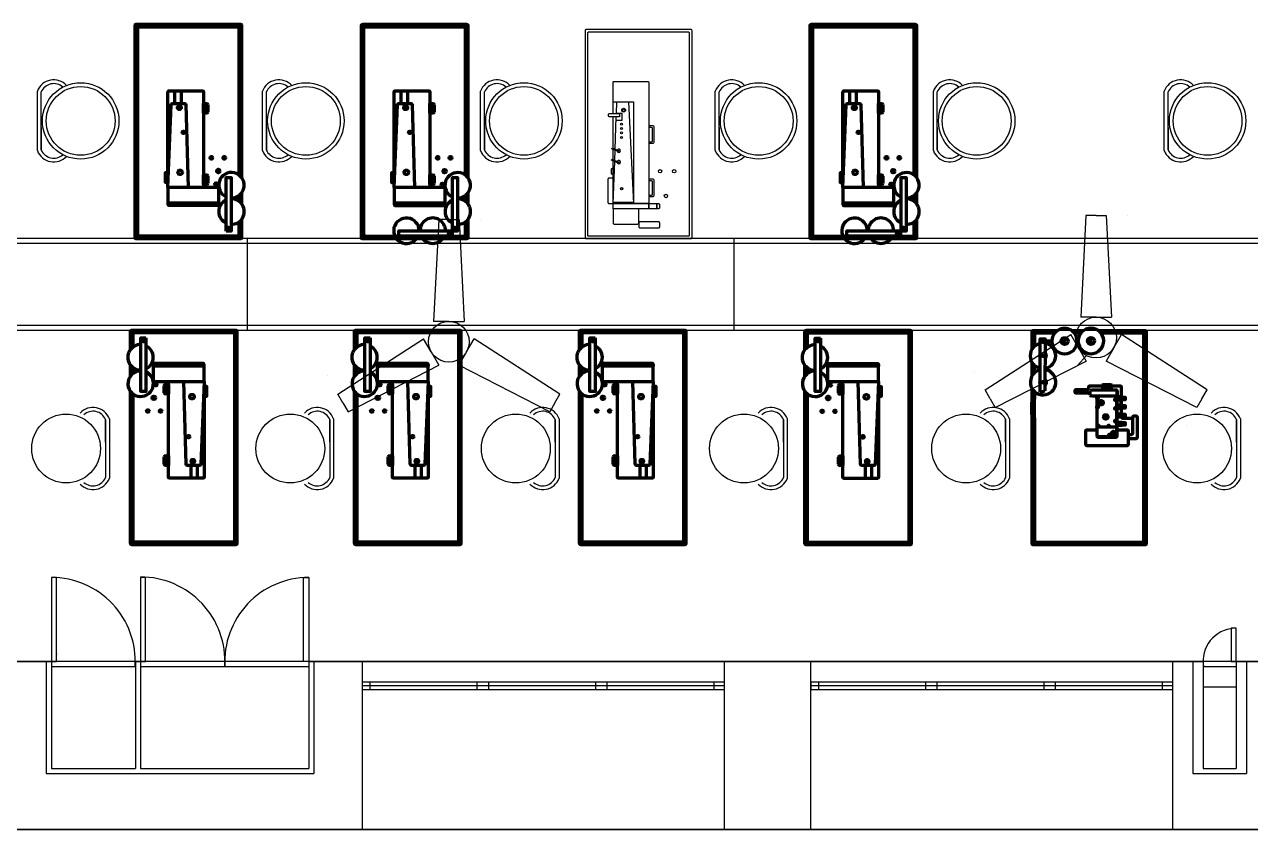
# Model space of a CAD drawing. Header units: inches. Extents: x 9 to 1504, y -309 to 662.
# Drawn here: x 378.9 to 619.5, y -309.1 to -151 of the extents above; entities that cross this region are included whole.
import ezdxf

# ---------------------------------------------------------------- set-up
doc = ezdxf.new("R2010")
doc.units = ezdxf.units.IN
doc.header["$MEASUREMENT"] = 0
for name, color, linetype in [('center table', 30, 'Continuous'), ('chairs', 100, 'Continuous'), ('fans', 210, 'Continuous'), ('machines', 21, 'Continuous'), ('outer wall', 10, 'Continuous')]:
    doc.layers.add(name, color=color, linetype=linetype)

# ---------------------------------------------------------------- blocks, each defined once
blk = doc.blocks.new('*U34')
at = {"layer": 'fans'}
for p, q in [((-3.57, 10), (-4.57, -10)), ((-1.57, 10), (-3.57, 10)), ((-1.57, 10), (-1.57, 10)), ((-1.57, 10), (-1.57, 10)), ((-1.57, 10), (-1.57, 10)), ((-1.57, 10), (-1.57, 10)), ((-1.57, 10), (0.43, 10)), ((0.43, 10), (1.43, -10)), ((4.57, 10), (4.57, 10)), ((-1.57, -10), (-4.57, -10)), ((-1.57, -10), (1.43, -10))]:
    blk.add_line(p, q, dxfattribs=at)
blk = doc.blocks.new('*U35')
at = {"layer": 'fans', "color": 0, "linetype": 'ByBlock', "lineweight": -2, "transparency": 16777216}
blk.add_blockref('*U34', (1152.58, 51.52), dxfattribs=at)
for p, rotation in [((1138.1, 31.88), 120), ((1162.34, 29.16), 239.9999999999999)]:
    blk.add_blockref('*U34', p, dxfattribs=dict(at, rotation=rotation))
blk = doc.blocks.new('*U36')
at = {"layer": 'fans'}
for p, q in [((-3.57, 10), (-4.57, -10)), ((-1.57, 10), (-3.57, 10)), ((-1.57, 10), (-1.57, 10)), ((-1.57, 10), (-1.57, 10)), ((-1.57, 10), (-1.57, 10)), ((-1.57, 10), (-1.57, 10)), ((-1.57, 10), (0.43, 10)), ((0.43, 10), (1.43, -10)), ((4.57, 10), (4.57, 10)), ((-1.57, -10), (-4.57, -10)), ((-1.57, -10), (1.43, -10))]:
    blk.add_line(p, q, dxfattribs=at)
blk = doc.blocks.new('*U37')
at = {"layer": 'fans', "color": 0, "linetype": 'ByBlock', "lineweight": -2, "transparency": 16777216}
blk.add_blockref('*U36', (1152.58, 51.52), dxfattribs=at)
for p, rotation in [((1138.1, 31.88), 120), ((1162.34, 29.16), 239.9999999999999)]:
    blk.add_blockref('*U36', p, dxfattribs=dict(at, rotation=rotation))

msp = doc.modelspace()

# ---------------------------------------------------------------- linework, layer by layer
at = {"layer": 'center table'}
for p, q in [((709.19, -193.06), (136.19, -193.06)), ((709.19, -194.06), (136.19, -194.06)), ((422.69, -211.06), (422.69, -193.06)), ((518.19, -211.06), (518.19, -193.06)), ((136.19, -210.06), (709.19, -210.06)), ((136.19, -211.06), (709.19, -211.06))]:
    msp.add_line(p, q, dxfattribs=at)
at = {"layer": 'chairs', "linetype": 'ByBlock'}
for p, q in [((381.44, -175.8), (381.44, -164.12)), ((382.19, -175.65), (382.19, -164.27)), ((425.63, -175.8), (425.63, -164.12)), ((426.38, -175.65), (426.38, -164.27)), ((468.42, -175.8), (468.42, -164.12)), ((469.17, -175.65), (469.17, -164.27)), ((514.48, -175.8), (514.48, -164.12)), ((515.23, -175.65), (515.23, -164.27)), ((557.27, -175.8), (557.27, -164.12)), ((558.02, -175.65), (558.02, -164.27)), ((602.58, -175.8), (602.58, -164.12)), ((603.33, -175.65), (603.33, -164.27)), ((382.19, -171.24), (382.19, -175.65)), ((426.38, -171.24), (426.38, -175.65)), ((469.17, -171.24), (469.17, -175.65)), ((515.23, -171.24), (515.23, -175.65)), ((558.02, -171.24), (558.02, -175.65)), ((603.33, -171.24), (603.33, -175.65)), ((395.57, -228.43), (395.57, -240.11)), ((439.57, -228.43), (439.57, -240.11)), ((483.83, -228.43), (483.83, -240.11)), ((528.61, -228.43), (528.61, -240.11)), ((572.2, -228.43), (572.2, -240.11)), ((617.51, -228.43), (617.51, -240.11)), ((394.82, -233), (394.82, -228.58)), ((394.82, -228.58), (394.82, -239.97)), ((438.82, -233), (438.82, -228.58)), ((438.82, -228.58), (438.82, -239.97)), ((483.08, -233), (483.08, -228.58)), ((483.08, -228.58), (483.08, -239.97)), ((527.86, -233), (527.86, -228.58)), ((527.86, -228.58), (527.86, -239.97)), ((571.45, -233), (571.45, -228.58)), ((571.45, -228.58), (571.45, -239.97)), ((616.76, -233), (616.76, -228.58)), ((616.76, -228.58), (616.76, -239.97))]:
    msp.add_line(p, q, dxfattribs=at)
for centre, radius in [((389.94, -169.96), 7.5), ((389.94, -169.96), 6.75), ((434.13, -169.96), 7.5), ((434.13, -169.96), 6.75), ((476.92, -169.96), 7.5), ((476.92, -169.96), 6.75), ((522.98, -169.96), 7.5), ((522.98, -169.96), 6.75), ((565.77, -169.96), 7.5), ((565.77, -169.96), 6.75), ((611.08, -169.96), 7.5), ((611.08, -169.96), 6.75), ((387.08, -234.27), 6.75), ((431.07, -234.27), 6.75), ((475.33, -234.27), 6.75), ((520.11, -234.27), 6.75), ((563.7, -234.27), 6.75), ((609.02, -234.27), 6.75)]:
    msp.add_circle(centre, radius, dxfattribs=at)
for centre, radius, start, end in [((384.66, -165.34), 3.44, 43.0339, 159.2895), ((384.66, -165.34), 2.69, 48.4095, 156.5401), ((428.84, -165.34), 3.44, 43.0339, 159.2895), ((428.84, -165.34), 2.69, 48.4095, 156.5401), ((471.63, -165.34), 3.44, 43.0339, 159.2895), ((471.63, -165.34), 2.69, 48.4095, 156.5401), ((517.7, -165.34), 3.44, 43.0339, 159.2895), ((517.7, -165.34), 2.69, 48.4095, 156.5401), ((560.49, -165.34), 3.44, 43.0339, 159.2895), ((560.49, -165.34), 2.69, 48.4095, 156.5401), ((605.79, -165.34), 3.44, 43.0339, 159.2895), ((605.79, -165.34), 2.69, 48.4095, 156.5401), ((384.66, -174.58), 3.44, 200.7105, 316.9661), ((384.66, -174.58), 2.69, 203.4599, 311.5905), ((428.84, -174.58), 3.44, 200.7105, 316.9661), ((428.84, -174.58), 2.69, 203.4599, 311.5905), ((471.63, -174.58), 3.44, 200.7105, 316.9661), ((471.63, -174.58), 2.69, 203.4599, 311.5905), ((517.7, -174.58), 3.44, 200.7105, 316.9661), ((517.7, -174.58), 2.69, 203.4599, 311.5905), ((560.49, -174.58), 3.44, 200.7105, 316.9661), ((560.49, -174.58), 2.69, 203.4599, 311.5905), ((605.79, -174.58), 3.44, 200.7105, 316.9661), ((605.79, -174.58), 2.69, 203.4599, 311.5905), ((392.36, -229.65), 3.44, 20.7105, 136.9661), ((392.36, -229.65), 2.69, 23.4599, 131.5905), ((436.35, -229.65), 3.44, 20.7105, 136.9661), ((436.35, -229.65), 2.69, 23.4599, 131.5905), ((480.61, -229.65), 3.44, 20.7105, 136.9661), ((480.61, -229.65), 2.69, 23.4599, 131.5905), ((525.4, -229.65), 3.44, 20.7105, 136.9661), ((525.4, -229.65), 2.69, 23.4599, 131.5905), ((568.99, -229.65), 3.44, 20.7105, 136.9661), ((568.99, -229.65), 2.69, 23.4599, 131.5905), ((614.3, -229.65), 3.44, 20.7105, 136.9661), ((614.3, -229.65), 2.69, 23.4599, 131.5905), ((392.36, -238.9), 3.44, 223.0339, 339.2895), ((392.36, -238.9), 2.69, 228.4095, 336.5401), ((436.35, -238.9), 3.44, 223.0339, 339.2895), ((436.35, -238.9), 2.69, 228.4095, 336.5401), ((480.61, -238.9), 3.44, 223.0339, 339.2895), ((480.61, -238.9), 2.69, 228.4095, 336.5401), ((525.4, -238.9), 3.44, 223.0339, 339.2895), ((525.4, -238.9), 2.69, 228.4095, 336.5401), ((568.99, -238.9), 3.44, 223.0339, 339.2895), ((568.99, -238.9), 2.69, 228.4095, 336.5401), ((614.3, -238.9), 3.44, 223.0339, 339.2895), ((614.3, -238.9), 2.69, 228.4095, 336.5401)]:
    msp.add_arc(centre, radius, start, end, dxfattribs=at)
at = {"layer": 'fans'}
for p, q in [((587.3, -216.02), (585.56, -217.95)), ((591.91, -215.44), (592.03, -215.58))]:
    msp.add_line(p, q, dxfattribs=at)
for centre in [(589.19, -212.5), (462.19, -213.31)]:
    msp.add_circle(centre, 4, dxfattribs=at)
at = {"layer": 'machines', "linetype": 'ByBlock', "lineweight": 100}
for p, q in [((408.36, -164.04), (408.36, -166.54)), ((409.64, -164.03), (409.64, -166.54)), ((452.77, -164.06), (452.77, -166.56)), ((454.05, -164.05), (454.05, -166.56)), ((540.82, -164.06), (540.82, -166.56)), ((542.1, -164.05), (542.1, -166.56)), ((407.68, -167.43), (407.46, -167.46)), ((407.46, -167.69), (407.46, -167.46)), ((407.46, -167.69), (407.68, -167.69)), ((414.05, -166.54), (414.67, -166.54)), ((414.05, -168.43), (414.05, -166.54)), ((414.05, -166.74), (414.47, -166.74)), ((414.47, -168.23), (414.05, -168.23)), ((414.72, -166.99), (414.72, -167.98)), ((414.92, -166.79), (414.92, -168.18)), ((452.09, -167.45), (451.87, -167.48)), ((451.87, -167.7), (451.87, -167.48)), ((451.87, -167.7), (452.09, -167.7)), ((458.46, -166.56), (459.08, -166.56)), ((458.46, -168.44), (458.46, -166.56)), ((458.46, -166.76), (458.88, -166.76)), ((458.88, -168.24), (458.46, -168.24)), ((459.13, -167.01), (459.13, -167.99)), ((459.33, -166.81), (459.33, -168.19)), ((540.14, -167.45), (539.92, -167.48)), ((539.92, -167.7), (539.92, -167.48)), ((539.92, -167.7), (540.14, -167.7)), ((546.51, -166.56), (547.13, -166.56)), ((546.51, -168.44), (546.51, -166.56)), ((546.51, -166.76), (546.93, -166.76)), ((546.93, -168.24), (546.51, -168.24)), ((547.18, -167.01), (547.18, -167.99)), ((547.38, -166.81), (547.38, -168.19)), ((414.67, -168.43), (414.05, -168.43)), ((459.08, -168.44), (458.46, -168.44)), ((547.13, -168.44), (546.51, -168.44)), ((414.05, -180.56), (414.67, -180.56)), ((414.05, -182.44), (414.05, -180.56)), ((414.05, -180.76), (414.47, -180.76)), ((414.47, -182.24), (414.05, -182.24)), ((414.67, -182.44), (414.05, -182.44)), ((414.72, -181.01), (414.72, -181.99)), ((414.92, -180.81), (414.92, -182.19)), ((458.46, -180.58), (459.08, -180.58)), ((458.46, -182.46), (458.46, -180.58)), ((458.46, -180.78), (458.88, -180.78)), ((458.88, -182.26), (458.46, -182.26)), ((459.08, -182.46), (458.46, -182.46)), ((459.13, -181.03), (459.13, -182.01)), ((459.33, -180.83), (459.33, -182.21)), ((546.51, -180.58), (547.13, -180.58)), ((546.51, -182.46), (546.51, -180.58)), ((546.51, -180.78), (546.93, -180.78)), ((546.93, -182.26), (546.51, -182.26)), ((547.13, -182.46), (546.51, -182.46)), ((547.18, -181.03), (547.18, -182.01)), ((547.38, -180.83), (547.38, -182.21)), ((585.7, -213.33), (585.69, -213.13)), ((406.31, -223.32), (406.31, -221.94)), ((406.51, -223.12), (406.51, -222.14)), ((406.56, -221.69), (407.18, -221.69)), ((407.18, -223.57), (406.56, -223.57)), ((406.76, -221.89), (407.18, -221.89)), ((407.18, -223.37), (406.76, -223.37)), ((407.18, -221.69), (407.18, -223.57)), ((450.28, -223.32), (450.28, -221.94)), ((450.48, -223.12), (450.48, -222.14)), ((450.53, -221.69), (451.15, -221.69)), ((451.15, -223.57), (450.53, -223.57)), ((450.73, -221.89), (451.15, -221.89)), ((451.15, -223.37), (450.73, -223.37)), ((451.15, -221.69), (451.15, -223.57)), ((494.44, -223.32), (494.44, -221.94)), ((494.64, -223.12), (494.64, -222.14)), ((494.69, -221.69), (495.31, -221.69)), ((495.31, -223.57), (494.69, -223.57)), ((494.89, -221.89), (495.31, -221.89)), ((495.31, -223.37), (494.89, -223.37)), ((495.31, -221.69), (495.31, -223.57)), ((538.66, -223.36), (538.66, -221.97)), ((538.86, -223.16), (538.86, -222.17)), ((538.91, -221.72), (539.52, -221.72)), ((539.52, -223.61), (538.91, -223.61)), ((539.11, -221.92), (539.52, -221.92)), ((539.52, -223.41), (539.11, -223.41)), ((539.52, -221.72), (539.52, -223.61)), ((578.21, -223.21), (579.15, -222.96)), ((588.07, -223.77), (588.07, -223.02)), ((588.32, -222.77), (593.09, -222.77)), ((590.5, -222.16), (592.18, -222.16)), ((590.5, -222.36), (590.5, -222.16)), ((590.5, -222.36), (592.18, -222.36)), ((590.61, -222.36), (590.61, -222.16)), ((590.76, -222.37), (590.76, -222.17)), ((590.9, -222.36), (590.9, -222.16)), ((591.06, -222.36), (591.06, -222.16)), ((591.2, -222.36), (591.2, -222.16)), ((591.34, -222.36), (591.34, -222.16)), ((591.48, -222.36), (591.48, -222.16)), ((591.61, -222.36), (591.61, -222.16)), ((591.74, -222.36), (591.74, -222.16)), ((591.87, -222.35), (591.87, -222.15)), ((592, -222.35), (592, -222.15)), ((592.11, -222.35), (592.11, -222.15)), ((593.24, -223.02), (593.24, -224.02)), ((593.34, -223.02), (593.34, -224.02)), ((594.14, -223.24), (594.14, -223.59)), ((594.14, -223.59), (594.14, -224.09)), ((576.6, -227.62), (576.6, -225.2)), ((577.1, -228.25), (577.1, -224.56)), ((593.34, -224.02), (588.32, -224.02)), ((593.34, -224.02), (589.34, -224.02)), ((589.34, -224.02), (589.34, -231.77)), ((593.24, -231.92), (593.24, -224.02)), ((593.34, -231.77), (593.34, -224.02)), ((594.14, -225.71), (594.14, -224.78)), ((594.2, -224.78), (594.2, -224.09)), ((594.2, -226.41), (594.2, -225.71)), ((594.3, -224.78), (594.3, -224.09)), ((594.3, -224.27), (594.91, -224.27)), ((594.3, -224.38), (594.91, -224.38)), ((594.3, -224.48), (594.91, -224.48)), ((594.3, -224.59), (594.91, -224.59)), ((594.3, -226.41), (594.3, -225.71)), ((594.3, -225.9), (594.91, -225.9)), ((594.3, -225.99), (594.91, -225.99)), ((594.3, -226.07), (594.91, -226.07)), ((594.2, -228.15), (594.2, -227.45)), ((594.3, -226.15), (594.91, -226.15)), ((594.3, -226.24), (594.91, -226.24)), ((594.3, -228.15), (594.3, -227.45)), ((594.3, -227.63), (594.91, -227.63)), ((594.3, -227.72), (594.91, -227.72)), ((594.3, -227.8), (594.91, -227.8)), ((594.3, -227.89), (594.91, -227.89)), ((594.3, -227.98), (594.91, -227.98)), ((589.34, -230.02), (593.34, -230.02)), ((594.2, -229.78), (594.2, -229.08)), ((594.3, -229.78), (594.3, -229.08)), ((594.3, -229.22), (594.91, -229.22)), ((594.3, -229.31), (594.91, -229.31)), ((594.3, -229.41), (594.91, -229.41)), ((594.3, -229.5), (594.91, -229.5)), ((594.3, -229.6), (594.91, -229.6)), ((589.39, -231.92), (593.29, -231.92)), ((589.59, -232.02), (593.09, -232.02)), ((406.56, -235.7), (407.18, -235.7)), ((407.18, -235.7), (407.18, -237.58)), ((450.53, -235.7), (451.15, -235.7)), ((451.15, -235.7), (451.15, -237.58)), ((494.69, -235.7), (495.31, -235.7)), ((495.31, -235.7), (495.31, -237.58)), ((538.91, -235.74), (539.52, -235.74)), ((539.52, -235.74), (539.52, -237.62)), ((406.31, -237.33), (406.31, -235.95)), ((406.51, -237.13), (406.51, -236.15)), ((407.18, -237.58), (406.56, -237.58)), ((406.76, -235.9), (407.18, -235.9)), ((407.18, -237.38), (406.76, -237.38)), ((411.59, -240.1), (411.59, -237.59)), ((412.87, -240.09), (412.87, -237.59)), ((413.77, -236.44), (413.55, -236.44)), ((413.55, -236.7), (413.77, -236.67)), ((413.77, -236.44), (413.77, -236.67)), ((450.28, -237.33), (450.28, -235.95)), ((450.48, -237.13), (450.48, -236.15)), ((451.15, -237.58), (450.53, -237.58)), ((450.73, -235.9), (451.15, -235.9)), ((451.15, -237.38), (450.73, -237.38)), ((455.55, -240.1), (455.55, -237.59)), ((456.83, -240.09), (456.83, -237.59)), ((457.74, -236.44), (457.51, -236.44)), ((457.51, -236.7), (457.74, -236.67)), ((457.74, -236.44), (457.74, -236.67)), ((494.44, -237.33), (494.44, -235.95)), ((494.64, -237.13), (494.64, -236.15)), ((495.31, -237.58), (494.69, -237.58)), ((494.89, -235.9), (495.31, -235.9)), ((495.31, -237.38), (494.89, -237.38)), ((499.71, -240.1), (499.71, -237.59)), ((500.99, -240.09), (500.99, -237.59)), ((501.9, -236.44), (501.67, -236.44)), ((501.67, -236.7), (501.9, -236.67)), ((501.9, -236.44), (501.9, -236.67)), ((538.66, -237.37), (538.66, -235.99)), ((538.86, -237.17), (538.86, -236.19)), ((539.52, -237.62), (538.91, -237.62)), ((539.11, -235.94), (539.52, -235.94)), ((539.52, -237.42), (539.11, -237.42)), ((543.93, -240.14), (543.93, -237.63)), ((545.21, -240.13), (545.21, -237.63)), ((546.11, -236.48), (545.89, -236.48)), ((545.89, -236.74), (546.11, -236.71)), ((546.11, -236.48), (546.11, -236.71))]:
    msp.add_line(p, q, dxfattribs=at)
at = {"layer": 'machines'}
for p, q in [((494.43, -168.49), (494.43, -166.22)), ((494.43, -166.22), (495.93, -166.22)), ((495.07, -168.49), (495.15, -166.24)), ((494.43, -175.34), (494.43, -169.17)), ((494.82, -175.5), (495.05, -169.17)), ((494.99, -169.83), (496.2, -169.83)), ((496.2, -168.49), (495.1, -168.49)), ((496.2, -169.83), (496.2, -168.49)), ((501.98, -171.26), (501.41, -171.26)), ((502.27, -170.95), (501.42, -170.95)), ((502.18, -173.85), (502.18, -171.46)), ((502.47, -174.15), (502.47, -171.15)), ((494.43, -177.58), (494.43, -175.56)), ((501.4, -174.05), (501.98, -174.05)), ((501.4, -174.35), (502.27, -174.35)), ((494.43, -186.22), (494.43, -177.8)), ((494.44, -186.2), (494.73, -177.93)), ((494.74, -177.71), (494.81, -175.72)), ((501.98, -181.73), (501.41, -181.73)), ((502.27, -181.42), (501.42, -181.42)), ((502.18, -184.32), (502.18, -181.93)), ((502.47, -184.62), (502.47, -181.62)), ((501.4, -184.52), (501.98, -184.52)), ((501.4, -184.82), (502.27, -184.82)), ((498.42, -185.98), (494.42, -185.98))]:
    msp.add_line(p, q, dxfattribs=at)
at = {"layer": 'machines', "linetype": 'ByBlock', "lineweight": 100}
for points in [[(421.56, -181.14), (421.56, -151.29, 0.414214), (421.31, -151.04), (400.81, -151.04, 0.414214), (400.56, -151.29), (400.56, -192.79, 0.414214), (400.81, -193.04), (421.31, -193.04, 0.414214), (421.56, -192.79), (421.56, -189.23)], [(421.06, -180.62), (421.06, -151.79, 0.414214), (420.81, -151.54), (401.31, -151.54, 0.414214), (401.06, -151.79), (401.06, -192.29, 0.414214), (401.31, -192.54), (420.81, -192.54, 0.414214), (421.06, -192.29), (421.06, -189.74)], [(465.97, -181.16), (465.97, -151.31, 0.414214), (465.72, -151.06), (445.22, -151.06, 0.414214), (444.97, -151.31), (444.97, -192.81, 0.414214), (445.22, -193.06), (465.72, -193.06, 0.414214), (465.97, -192.81), (465.97, -189.25)], [(465.47, -180.63), (465.47, -151.81, 0.414214), (465.22, -151.56), (445.72, -151.56, 0.414214), (445.47, -151.81), (445.47, -192.31, 0.414214), (445.72, -192.56), (465.22, -192.56, 0.414214), (465.47, -192.31), (465.47, -189.76)], [(554.02, -181.16), (554.02, -151.31, 0.414214), (553.77, -151.06), (533.27, -151.06, 0.414214), (533.02, -151.31), (533.02, -192.81, 0.414214), (533.27, -193.06), (553.77, -193.06, 0.414214), (554.02, -192.81), (554.02, -189.25)], [(553.52, -180.63), (553.52, -151.81, 0.414214), (553.27, -151.56), (533.77, -151.56, 0.414214), (533.52, -151.81), (533.52, -192.31, 0.414214), (533.77, -192.56), (553.27, -192.56, 0.414214), (553.52, -192.31), (553.52, -189.76)], [(399.67, -222.98), (399.67, -252.84, 0.414214), (399.92, -253.09), (420.42, -253.09, 0.414214), (420.67, -252.84), (420.67, -211.34, 0.414214), (420.42, -211.09), (399.92, -211.09, 0.414214), (399.67, -211.34), (399.67, -214.9)], [(400.17, -223.51), (400.17, -252.34, 0.414214), (400.42, -252.59), (419.92, -252.59, 0.414214), (420.17, -252.34), (420.17, -211.84, 0.414214), (419.92, -211.59), (400.42, -211.59, 0.414214), (400.17, -211.84), (400.17, -214.39)], [(443.63, -222.98), (443.63, -252.84, 0.414214), (443.88, -253.09), (464.38, -253.09, 0.414214), (464.63, -252.84), (464.63, -211.34, 0.414214), (464.38, -211.09), (443.88, -211.09, 0.414214), (443.63, -211.34), (443.63, -214.9)], [(444.13, -223.51), (444.13, -252.34, 0.414214), (444.38, -252.59), (463.88, -252.59, 0.414214), (464.13, -252.34), (464.13, -211.84, 0.414214), (463.88, -211.59), (444.38, -211.59, 0.414214), (444.13, -211.84), (444.13, -214.39)], [(487.79, -222.98), (487.79, -252.84, 0.414214), (488.04, -253.09), (508.54, -253.09, 0.414214), (508.79, -252.84), (508.79, -211.34, 0.414214), (508.54, -211.09), (488.04, -211.09, 0.414214), (487.79, -211.34), (487.79, -214.9)], [(488.29, -223.51), (488.29, -252.34, 0.414214), (488.54, -252.59), (508.04, -252.59, 0.414214), (508.29, -252.34), (508.29, -211.84, 0.414214), (508.04, -211.59), (488.54, -211.59, 0.414214), (488.29, -211.84), (488.29, -214.39)], [(532.01, -223.02), (532.01, -252.88, 0.414214), (532.26, -253.13), (552.76, -253.13, 0.414214), (553.01, -252.88), (553.01, -211.38, 0.414214), (552.76, -211.13), (532.26, -211.13, 0.414214), (532.01, -211.38), (532.01, -214.94)], [(532.51, -223.55), (532.51, -252.38, 0.414214), (532.76, -252.63), (552.26, -252.63, 0.414214), (552.51, -252.38), (552.51, -211.88, 0.414214), (552.26, -211.63), (532.76, -211.63, 0.414214), (532.51, -211.88), (532.51, -214.42)], [(581.58, -211.14), (576.85, -211.14, 0.414214), (576.6, -211.39), (576.6, -214.84)], [(576.6, -227.62), (576.6, -252.89, 0.414214), (576.85, -253.14), (598.85, -253.14, 0.414214), (599.1, -252.89), (599.1, -211.39, 0.414214), (598.85, -211.14), (589.66, -211.14)], [(581.05, -211.64), (577.35, -211.64, 0.414214), (577.1, -211.89), (577.1, -214.22)], [(577.1, -228.25), (577.1, -252.39, 0.414214), (577.35, -252.64), (598.35, -252.64, 0.414214), (598.6, -252.39), (598.6, -211.89, 0.414214), (598.35, -211.64), (590.18, -211.64)], [(588.07, -223.43), (585.32, -223.43, -0.414214), (585.07, -223.18), (585.07, -222.94, -0.414214), (585.32, -222.69), (587.53, -222.69)], [(587.78, -222.44), (587.78, -222.21, -0.414214), (588.03, -221.96), (590.5, -221.96)], [(592.18, -221.96), (593.89, -221.96, -0.414214), (594.14, -222.21), (594.14, -223.24)], [(595.59, -231.38), (595.59, -230.9, 0.414214), (595.34, -230.65), (593.34, -230.65), (593.34, -226.8)], [(594.17, -228.15, 0.28142), (594.39, -228.29), (596.4, -228.29)], [(595.59, -231.49), (596.15, -231.49, 0.414214), (596.4, -231.24), (596.4, -228.13, -0.414214), (596.65, -227.88), (597.02, -227.88, -0.414214), (597.27, -228.13), (597.27, -228.91)], [(589.34, -230.65), (587.34, -230.65, 0.414214), (587.09, -230.9), (587.09, -233.4, 0.414214), (587.34, -233.65), (595.34, -233.65, 0.414214), (595.59, -233.4), (595.59, -230.9)], [(597.27, -228.91), (597.27, -232.1, -0.414214), (597.02, -232.35), (595.59, -232.35)]]:
    msp.add_lwpolyline(points, format="xyb", dxfattribs=at)
at = {"layer": 'machines'}
for points in [[(488.91, -152.25), (488.91, -192.85, 0.414214), (489.11, -193.05), (509.71, -193.05, 0.414214), (509.91, -192.85), (509.91, -152.25, 0.414214), (509.71, -152.05), (489.11, -152.05, 0.414214)], [(489.41, -152.75), (489.41, -192.35, 0.414214), (489.61, -192.55), (509.21, -192.55, 0.414214), (509.41, -192.35), (509.41, -152.75, 0.414214), (509.21, -152.55), (489.61, -152.55, 0.414214)], [(495.65, -168.49), (495.65, -169.17), (493.73, -169.17, -0.414214), (493.53, -168.97), (493.53, -168.69, -0.414214), (493.73, -168.49)], [(494.41, -180.38), (494.41, -179.38), (494.21, -179.38, 0.414214), (494.01, -179.58), (494.01, -180.18, 0.414214), (494.21, -180.38)], [(494.41, -186.2), (494.41, -181.2), (493.61, -181.2, 0.414214), (493.41, -181.4), (493.41, -186, 0.414214), (493.61, -186.2)], [(494.44, -187.2), (494.44, -190, 0.414214), (494.64, -190.2), (499.24, -190.2, 0.414214), (499.44, -190), (499.44, -187.2)], [(503.01, -187.2), (503.01, -186.2), (503.31, -186.2, -0.414214), (503.51, -186.4), (503.51, -187, -0.414214), (503.31, -187.2)], [(499.46, -189.78), (499.46, -190.74, 0.414214), (499.66, -190.94), (503.37, -190.94, 0.414214), (503.57, -190.74), (503.57, -189.98, 0.414214), (503.37, -189.78)]]:
    msp.add_lwpolyline(points, format="xyb", close=True, dxfattribs=at)
msp.add_lwpolyline([(494.41, -168.49), (494.41, -162.4, -0.414214), (494.61, -162.2), (501.21, -162.2, -0.414214), (501.41, -162.4), (501.41, -186.2), (494.41, -186.2), (494.41, -177.79)], format="xyb", dxfattribs=at)
at = {"layer": 'machines', "linetype": 'ByBlock', "lineweight": 100}
for points in [[(407.06, -183.04), (407.06, -164.29, -0.414214), (407.31, -164.04), (413.81, -164.04, -0.414214), (414.06, -164.29), (414.06, -183.04)], [(451.47, -183.06), (451.47, -164.31, -0.414214), (451.72, -164.06), (458.22, -164.06, -0.414214), (458.47, -164.31), (458.47, -183.06)], [(539.52, -183.06), (539.52, -164.31, -0.414214), (539.77, -164.06), (546.27, -164.06, -0.414214), (546.52, -164.31), (546.52, -183.06)], [(407.06, -183.04), (407.71, -166.78, -0.402601), (407.96, -166.54), (410.32, -166.54, -0.405445), (410.57, -166.78), (411.06, -183.04)], [(451.47, -183.06), (452.12, -166.8, -0.402601), (452.37, -166.56), (454.73, -166.56, -0.405445), (454.98, -166.8), (455.47, -183.06)], [(539.52, -183.06), (540.17, -166.8, -0.402601), (540.42, -166.56), (542.78, -166.56, -0.405445), (543.03, -166.8), (543.52, -183.06)], [(407.06, -183.04), (407.06, -186.04), (417.06, -186.04), (417.06, -183.29, 0.414214), (416.81, -183.04)], [(451.47, -183.06), (451.47, -186.06), (461.47, -186.06), (461.47, -183.31, 0.414214), (461.22, -183.06)], [(539.52, -183.06), (539.52, -186.06), (549.52, -186.06), (549.52, -183.31, 0.414214), (549.27, -183.06)], [(417.06, -186.04), (417.06, -186.35, -0.414214), (416.81, -186.6), (407.34, -186.6, -0.414214), (407.09, -186.35), (407.09, -186.04)], [(461.47, -186.06), (461.47, -186.37, -0.414214), (461.22, -186.62), (451.75, -186.62, -0.414214), (451.5, -186.37), (451.5, -186.06)], [(549.52, -186.06), (549.52, -186.37, -0.414214), (549.27, -186.62), (539.8, -186.62, -0.414214), (539.55, -186.37), (539.55, -186.06)], [(404.17, -218.09), (404.17, -217.78, -0.414214), (404.42, -217.53), (413.89, -217.53, -0.414214), (414.14, -217.78), (414.14, -218.09)], [(414.17, -221.09), (414.17, -218.09), (404.17, -218.09), (404.17, -220.84, 0.414214), (404.42, -221.09)], [(448.13, -218.09), (448.13, -217.78, -0.414214), (448.38, -217.53), (457.85, -217.53, -0.414214), (458.1, -217.78), (458.1, -218.09)], [(458.13, -221.09), (458.13, -218.09), (448.13, -218.09), (448.13, -220.84, 0.414214), (448.38, -221.09)], [(492.29, -218.09), (492.29, -217.78, -0.414214), (492.54, -217.53), (502.01, -217.53, -0.414214), (502.26, -217.78), (502.26, -218.09)], [(502.29, -221.09), (502.29, -218.09), (492.29, -218.09), (492.29, -220.84, 0.414214), (492.54, -221.09)], [(536.51, -218.13), (536.51, -217.81, -0.414214), (536.76, -217.56), (546.23, -217.56, -0.414214), (546.48, -217.81), (546.48, -218.13)], [(546.51, -221.13), (546.51, -218.13), (536.51, -218.13), (536.51, -220.88, 0.414214), (536.76, -221.13)], [(414.17, -221.09), (414.17, -239.84, -0.414214), (413.92, -240.09), (407.42, -240.09, -0.414214), (407.17, -239.84), (407.17, -221.09)], [(414.17, -221.09), (413.52, -237.35, -0.402601), (413.27, -237.59), (410.91, -237.59, -0.405445), (410.66, -237.35), (410.17, -221.09)], [(458.13, -221.09), (458.13, -239.84, -0.414214), (457.88, -240.09), (451.38, -240.09, -0.414214), (451.13, -239.84), (451.13, -221.09)], [(458.13, -221.09), (457.49, -237.35, -0.402601), (457.24, -237.59), (454.87, -237.59, -0.405445), (454.62, -237.35), (454.13, -221.09)], [(502.29, -221.09), (502.29, -239.84, -0.414214), (502.04, -240.09), (495.54, -240.09, -0.414214), (495.29, -239.84), (495.29, -221.09)], [(502.29, -221.09), (501.65, -237.35, -0.402601), (501.4, -237.59), (499.03, -237.59, -0.405445), (498.78, -237.35), (498.29, -221.09)], [(546.51, -221.13), (546.51, -239.88, -0.414214), (546.26, -240.13), (539.76, -240.13, -0.414214), (539.51, -239.88), (539.51, -221.13)], [(546.51, -221.13), (545.86, -237.39, -0.402601), (545.61, -237.63), (543.25, -237.63, -0.405445), (543, -237.38), (542.51, -221.13)], [(590.5, -222.77), (590.5, -221.83, -0.414214), (590.6, -221.73), (592.08, -221.73, -0.414214), (592.18, -221.83), (592.18, -222.77)], [(589.34, -224.47), (589.34, -224.14), (589.51, -224.14, -0.414214), (589.61, -224.24), (589.61, -224.37, -0.414214), (589.51, -224.47)], [(589.34, -226.32), (589.34, -225.99), (589.51, -225.99, -0.414214), (589.61, -226.09), (589.61, -226.22, -0.414214), (589.51, -226.32)], [(589.5, -230.02), (589.5, -229.8, -0.414214), (589.6, -229.7), (589.68, -229.7, -0.414214), (589.78, -229.8), (589.78, -230.02)], [(591.55, -230.02), (591.55, -229.8, -0.414214), (591.65, -229.7), (591.72, -229.7, -0.414214), (591.82, -229.8), (591.82, -230.02)]]:
    msp.add_lwpolyline(points, format="xyb", close=True, dxfattribs=at)
at = {"layer": 'machines'}
for points in [[(494.43, -166.22), (497.44, -166.22), (498.43, -186.2)], [(494.44, -168.49), (494.44, -166.2), (498.44, -166.2), (498.44, -186.2), (494.44, -186.2), (494.44, -177.8)], [(494.41, -175.33), (494.41, -169.17)], [(494.44, -175.34), (494.44, -169.17)], [(494.41, -177.57), (494.41, -175.55)], [(494.44, -177.58), (494.44, -175.56)]]:
    msp.add_lwpolyline(points, dxfattribs=at)
for points in [[(495.62, -175.84), (495.54, -176.02), (494.16, -175.44), (494.24, -175.26)], [(495.54, -178.05), (495.47, -178.23), (494.08, -177.65), (494.16, -177.47)], [(494.41, -181.99), (494.41, -181.99), (494.41, -181.99), (494.41, -181.99)], [(494.43, -186.22), (494.43, -186.22), (494.43, -186.22), (494.43, -186.22)], [(501.41, -186.2), (501.41, -187.2), (494.44, -187.2), (494.44, -186.2)], [(501.41, -187.2), (501.41, -186.2), (503.01, -186.2), (503.01, -187.2)]]:
    msp.add_lwpolyline(points, close=True, dxfattribs=at)
at = {"layer": 'machines', "linetype": 'ByBlock', "lineweight": 100}
for points in [[(407.05, -180.08), (407.05, -182.08), (406.57, -182.08), (406.57, -180.08)], [(451.46, -180.1), (451.46, -182.09), (450.99, -182.09), (450.99, -180.1)], [(539.52, -180.1), (539.52, -182.09), (539.04, -182.09), (539.04, -180.1)], [(407.05, -180.71), (407.05, -181.93), (406.61, -181.93), (406.61, -180.71)], [(418.48, -191.58), (418.48, -181.08), (419.48, -181.08), (419.48, -191.58)], [(418.48, -191.58), (418.48, -181.08), (419.48, -181.08), (419.48, -191.58)], [(451.46, -180.73), (451.46, -181.94), (451.02, -181.94), (451.02, -180.73)], [(462.89, -191.6), (462.89, -181.1), (463.89, -181.1), (463.89, -191.6)], [(462.89, -191.6), (462.89, -181.1), (463.89, -181.1), (463.89, -191.6)], [(539.52, -180.73), (539.52, -181.94), (539.07, -181.94), (539.07, -180.73)], [(550.94, -191.6), (550.94, -181.1), (551.94, -181.1), (551.94, -191.6)], [(550.94, -191.6), (550.94, -181.1), (551.94, -181.1), (551.94, -191.6)], [(462.85, -192.57), (452.35, -192.57), (452.35, -191.57), (462.85, -191.57)], [(550.79, -192.57), (540.29, -192.57), (540.29, -191.57), (550.79, -191.57)], [(402.75, -212.55), (402.75, -223.05), (401.75, -223.05), (401.75, -212.55)], [(402.75, -212.55), (402.75, -223.05), (401.75, -223.05), (401.75, -212.55)], [(446.72, -212.55), (446.72, -223.05), (445.72, -223.05), (445.72, -212.55)], [(446.72, -212.55), (446.72, -223.05), (445.72, -223.05), (445.72, -212.55)], [(490.88, -212.55), (490.88, -223.05), (489.88, -223.05), (489.88, -212.55)], [(490.88, -212.55), (490.88, -223.05), (489.88, -223.05), (489.88, -212.55)], [(535.09, -212.59), (535.09, -223.09), (534.09, -223.09), (534.09, -212.59)], [(535.09, -212.59), (535.09, -223.09), (534.09, -223.09), (534.09, -212.59)], [(414.17, -224.05), (414.17, -222.05), (414.65, -222.05), (414.65, -224.05)], [(414.17, -223.42), (414.17, -222.2), (414.62, -222.2), (414.62, -223.42)], [(458.14, -224.05), (458.14, -222.05), (458.62, -222.05), (458.62, -224.05)], [(458.14, -223.42), (458.14, -222.2), (458.58, -222.2), (458.58, -223.42)], [(502.3, -224.05), (502.3, -222.05), (502.78, -222.05), (502.78, -224.05)], [(502.3, -223.42), (502.3, -222.2), (502.74, -222.2), (502.74, -223.42)], [(546.52, -224.08), (546.52, -222.09), (547, -222.09), (547, -224.08)], [(546.52, -223.46), (546.52, -222.24), (546.96, -222.24), (546.96, -223.46)], [(594.3, -224.69), (594.3, -224.16), (594.91, -224.16), (594.91, -224.69)], [(594.3, -226.33), (594.3, -225.8), (594.91, -225.8), (594.91, -226.33)], [(594.3, -228.06), (594.3, -227.53), (594.91, -227.53), (594.91, -228.06)], [(593.34, -229.78), (593.34, -229.78), (593.35, -229.78), (593.35, -229.78)], [(594.3, -229.68), (594.3, -229.15), (594.91, -229.15), (594.91, -229.68)]]:
    msp.add_lwpolyline(points, close=True, dxfattribs=at)
for points in [[(421.06, -185.77), (421.06, -184.55)], [(421.56, -186.28), (421.56, -184.02)], [(465.47, -185.79), (465.47, -184.56)], [(465.97, -186.3), (465.97, -184.04)], [(553.52, -185.79), (553.52, -184.56)], [(554.02, -186.3), (554.02, -184.04)], [(586.72, -211.14), (584.45, -211.14)], [(586.21, -211.64), (584.98, -211.64)], [(578.21, -223.21), (578.23, -212.71), (579.23, -212.71), (579.15, -222.96)], [(580.52, -213.33), (579.23, -213.33), (579.23, -213.13), (580.52, -213.13)], [(585.7, -213.33), (585.51, -213.33)], [(585.52, -213.13), (585.69, -213.13)], [(399.67, -217.85), (399.67, -220.11)], [(400.17, -218.36), (400.17, -219.58)], [(443.63, -217.85), (443.63, -220.11)], [(444.13, -218.36), (444.13, -219.58)], [(487.79, -217.85), (487.79, -220.11)], [(488.29, -218.36), (488.29, -219.58)], [(532.01, -217.88), (532.01, -220.15)], [(532.51, -218.39), (532.51, -219.62)], [(576.6, -217.32), (576.6, -220.06)], [(577.1, -217.94), (577.1, -219.42)], [(576.6, -222.45), (576.6, -225.2)], [(577.1, -223.09), (577.1, -224.56)], [(594.3, -224.78), (593.34, -224.78), (593.34, -224.09), (594.3, -224.09)], [(594.3, -226.41), (593.34, -226.41), (593.34, -225.71), (594.3, -225.71)], [(594.14, -224.78), (594.14, -225.42)], [(594.14, -224.78), (594.14, -225.71)], [(594.3, -228.15), (593.34, -228.15), (593.34, -227.45), (594.3, -227.45)], [(594.14, -226.41), (594.14, -227.45)], [(594.3, -229.78), (593.34, -229.78), (593.34, -229.08), (594.3, -229.08)]]:
    msp.add_lwpolyline(points, dxfattribs=at)
for centre, radius in [((409.3, -167.36), 0.365), ((453.71, -167.37), 0.365), ((541.76, -167.37), 0.365), ((410.11, -172.19), 0.236), ((454.52, -172.2), 0.236), ((542.58, -172.2), 0.236), ((415.6, -177.21), 0.248), ((418.11, -177.21), 0.248), ((460.01, -177.22), 0.248), ((462.52, -177.22), 0.248), ((548.07, -177.22), 0.248), ((550.57, -177.22), 0.248), ((409.45, -180.05), 0.444), ((416.94, -179.81), 0.343), ((453.86, -180.06), 0.444), ((461.35, -179.83), 0.343), ((541.91, -180.06), 0.444), ((549.4, -179.83), 0.343), ((416.52, -182.38), 0.248), ((460.94, -182.4), 0.248), ((548.99, -182.4), 0.248), ((418.9, -191.08), 0.264), ((418.9, -191.08), 0.264), ((462.36, -192.15), 0.264), ((463.31, -191.1), 0.264), ((463.31, -191.1), 0.264), ((550.3, -192.15), 0.264), ((551.36, -191.1), 0.264), ((551.36, -191.1), 0.264), ((402.33, -213.05), 0.264), ((402.33, -213.05), 0.264), ((446.29, -213.05), 0.264), ((446.29, -213.05), 0.264), ((490.45, -213.05), 0.264), ((490.45, -213.05), 0.264), ((534.67, -213.08), 0.264), ((534.67, -213.08), 0.264), ((578.81, -213.21), 0.264), ((583.02, -213.19), 0.672), ((583.02, -213.19), 0.187), ((588.19, -213.16), 0.672), ((588.19, -213.16), 0.187), ((578.79, -216.08), 0.128), ((578.79, -221.27), 0.128), ((404.7, -221.75), 0.248), ((411.78, -224.08), 0.444), ((448.67, -221.75), 0.248), ((455.74, -224.08), 0.444), ((492.83, -221.75), 0.248), ((499.9, -224.08), 0.444), ((537.05, -221.79), 0.248), ((544.12, -224.12), 0.444), ((404.29, -224.32), 0.343), ((448.26, -224.32), 0.343), ((492.42, -224.32), 0.343), ((536.63, -224.36), 0.343), ((590.17, -225.29), 0.43), ((590.17, -225.29), 0.172), ((592.99, -224.7), 0.172), ((403.12, -226.92), 0.248), ((405.62, -226.92), 0.248), ((447.08, -226.92), 0.248), ((449.59, -226.92), 0.248), ((491.24, -226.92), 0.248), ((493.75, -226.92), 0.248), ((535.46, -226.96), 0.248), ((537.97, -226.96), 0.248), ((591.1, -228.06), 0.43), ((591.1, -228.06), 0.172), ((592.99, -226.4), 0.172), ((592.56, -231.22), 0.327), ((592.99, -228.9), 0.172), ((411.11, -231.94), 0.236), ((455.08, -231.94), 0.236), ((499.24, -231.94), 0.236), ((543.46, -231.98), 0.236), ((591.84, -231.67), 0.189), ((411.93, -236.77), 0.365), ((455.89, -236.77), 0.365), ((500.05, -236.77), 0.365), ((544.27, -236.81), 0.365)]:
    msp.add_circle(centre, radius, dxfattribs=at)
at = {"layer": 'machines'}
for centre, radius in [((496.49, -167.86), 0.366), ((496.49, -167.86), 0.366), ((496.49, -167.86), 0.23), ((496.08, -170.58), 0.191), ((496.08, -171.48), 0.191), ((496.08, -172.31), 0.191), ((496.08, -173.21), 0.191), ((503.64, -179.84), 0.338), ((506.41, -179.84), 0.338), ((496.08, -183.27), 0.23), ((496.08, -183.27), 0.191), ((504.79, -184.7), 0.338)]:
    msp.add_circle(centre, radius, dxfattribs=at)
at = {"layer": 'machines', "linetype": 'ByBlock', "lineweight": 100}
for centre, radius, start, end in [((414.47, -166.99), 0.25, 0, 90), ((414.47, -167.98), 0.25, 270, 0), ((414.67, -166.79), 0.25, 0, 90), ((414.67, -168.18), 0.25, 270, 0), ((458.88, -167.01), 0.25, 0, 90), ((458.88, -167.99), 0.25, 270, 0), ((459.08, -166.81), 0.25, 0, 90), ((459.08, -168.19), 0.25, 270, 0), ((546.93, -167.01), 0.25, 0, 90), ((546.93, -167.99), 0.25, 270, 0), ((547.13, -166.81), 0.25, 0, 90), ((547.13, -168.19), 0.25, 270, 0), ((419.52, -182.58), 2.5, 269.1324, 245.4718), ((463.93, -182.6), 2.5, 269.1324, 245.4718), ((551.98, -182.6), 2.5, 269.1324, 245.4718), ((414.47, -181.01), 0.25, 0, 90), ((414.47, -181.99), 0.25, 270, 0), ((414.67, -180.81), 0.25, 0, 90), ((414.67, -182.19), 0.25, 270, 0), ((458.88, -181.03), 0.25, 0, 90), ((458.88, -182.01), 0.25, 270, 0), ((459.08, -180.83), 0.25, 0, 90), ((459.08, -182.21), 0.25, 270, 0), ((546.93, -181.03), 0.25, 0, 90), ((546.93, -182.01), 0.25, 270, 0), ((547.13, -180.83), 0.25, 0, 90), ((547.13, -182.21), 0.25, 270, 0), ((419.54, -187.76), 2.5, 115.1747, 244.8253), ((419.54, -187.76), 2.5, 268.5457, 91.4543), ((463.95, -187.77), 2.5, 115.1747, 244.8253), ((463.95, -187.77), 2.5, 268.5457, 91.4543), ((552, -187.77), 2.5, 115.1747, 244.8253), ((552, -187.77), 2.5, 268.5457, 91.4543), ((453.86, -191.53), 2.5, 359.1324, 335.4718), ((459.03, -191.51), 2.5, 358.5457, 181.4543), ((541.8, -191.53), 2.5, 359.1324, 335.4718), ((546.97, -191.51), 2.5, 358.5457, 181.4543), ((459.03, -191.51), 2.5, 205.1747, 334.8253), ((546.97, -191.51), 2.5, 205.1747, 334.8253), ((583.02, -213.19), 2.5, 356.8761, 183.1239), ((588.19, -213.16), 2.5, 183.7116, 179.1253), ((401.69, -216.37), 2.5, 88.5457, 271.4543), ((401.69, -216.37), 2.5, 295.1747, 64.8253), ((445.65, -216.37), 2.5, 88.5457, 271.4543), ((445.65, -216.37), 2.5, 295.1747, 64.8253), ((489.81, -216.37), 2.5, 88.5457, 271.4543), ((489.81, -216.37), 2.5, 295.1747, 64.8253), ((534.03, -216.41), 2.5, 88.5457, 271.4543), ((578.77, -216.08), 2.5, 102.4324, 257.5676), ((578.77, -216.08), 2.5, 280.6443, 79.3557), ((583.02, -213.19), 2.5, 183.1239, 356.8761), ((534.03, -216.41), 2.5, 295.1747, 64.8253), ((578.77, -216.08), 0.672, 144.3539, 215.347), ((578.77, -216.08), 0.672, 309.6735, 49.3583), ((578.8, -221.25), 2.5, 103.0338, 79.952), ((401.71, -221.55), 2.5, 89.1324, 65.4718), ((445.68, -221.55), 2.5, 89.1324, 65.4718), ((489.84, -221.55), 2.5, 89.1324, 65.4718), ((534.06, -221.58), 2.5, 89.1324, 65.4718), ((578.79, -221.27), 0.672, 149.0419, 210.6589), ((578.79, -221.27), 0.672, 303.2329, 55.7988), ((406.56, -221.94), 0.25, 90, 180), ((406.56, -223.32), 0.25, 180, 270), ((406.76, -222.14), 0.25, 90, 180), ((406.76, -223.12), 0.25, 180, 270), ((450.53, -221.94), 0.25, 90, 180), ((450.53, -223.32), 0.25, 180, 270), ((450.73, -222.14), 0.25, 90, 180), ((450.73, -223.12), 0.25, 180, 270), ((494.69, -221.94), 0.25, 90, 180), ((494.69, -223.32), 0.25, 180, 270), ((494.89, -222.14), 0.25, 90, 180), ((494.89, -223.12), 0.25, 180, 270), ((538.91, -221.97), 0.25, 90, 180), ((538.91, -223.36), 0.25, 180, 270), ((539.11, -222.17), 0.25, 90, 180), ((539.11, -223.16), 0.25, 180, 270), ((587.53, -222.44), 0.25, 270, 0), ((588.32, -223.02), 0.25, 90, 180), ((593.09, -223.02), 0.25, 0, 90), ((593.29, -223.02), 0.05, 0, 180), ((588.32, -223.77), 0.25, 180, 270), ((589.59, -231.77), 0.25, 180, 270), ((593.09, -231.77), 0.25, 270, 0), ((406.56, -235.95), 0.25, 90, 180), ((450.53, -235.95), 0.25, 90, 180), ((494.69, -235.95), 0.25, 90, 180), ((538.91, -235.99), 0.25, 90, 180), ((406.56, -237.33), 0.25, 180, 270), ((406.76, -236.15), 0.25, 90, 180), ((406.76, -237.13), 0.25, 180, 270), ((450.53, -237.33), 0.25, 180, 270), ((450.73, -236.15), 0.25, 90, 180), ((450.73, -237.13), 0.25, 180, 270), ((494.69, -237.33), 0.25, 180, 270), ((494.89, -236.15), 0.25, 90, 180), ((494.89, -237.13), 0.25, 180, 270), ((538.91, -237.37), 0.25, 180, 270), ((539.11, -236.19), 0.25, 90, 180), ((539.11, -237.17), 0.25, 180, 270)]:
    msp.add_arc(centre, radius, start, end, dxfattribs=at)
at = {"layer": 'machines'}
for centre, radius, start, end in [((501.98, -171.46), 0.2, 0, 90), ((502.27, -171.15), 0.2, 0, 90), ((495.54, -175.82), 0.34, 190.0812, 154.6036), ((501.98, -173.85), 0.2, 270, 0), ((502.27, -174.15), 0.2, 270, 0), ((495.54, -178.05), 0.34, 193.2665, 157.2311), ((501.98, -181.93), 0.2, 0, 90), ((502.27, -181.62), 0.2, 0, 90), ((501.98, -184.32), 0.2, 270, 0), ((502.27, -184.62), 0.2, 270, 0)]:
    msp.add_arc(centre, radius, start, end, dxfattribs=at)
at = {"layer": 'outer wall'}
for p, q in [((791.19, -276.06), (9.19, -276.06)), ((183.69, -276.06), (384.19, -276.06)), ((383.19, -276.06), (383.19, -298.06)), ((384.19, -276.06), (384.19, -297.06)), ((400.69, -276.06), (400.69, -297.06)), ((400.69, -276.06), (401.69, -276.06)), ((401.69, -276.06), (401.69, -297.06)), ((434.69, -276.06), (434.69, -297.06)), ((434.69, -276.06), (610.19, -276.06)), ((435.69, -276.06), (435.69, -298.06)), ((445.19, -276.06), (445.19, -309.06)), ((516.19, -276.06), (516.19, -309.06)), ((533.19, -276.06), (533.19, -309.06)), ((604.19, -276.06), (604.19, -309.06)), ((608.19, -276.06), (608.19, -298.06)), ((610.19, -276.06), (610.19, -297.06)), ((615.69, -276.06), (628.19, -276.06)), ((616.69, -276.06), (616.69, -297.06)), ((618.69, -276.06), (618.69, -298.06)), ((384.19, -277.06), (400.69, -277.06)), ((401.69, -277.06), (434.69, -277.06)), ((610.19, -277.06), (616.69, -277.06)), ((610.19, -277.06), (616.69, -277.06)), ((445.21, -280.06), (516.21, -280.06)), ((445.21, -280.06), (445.21, -281.56)), ((445.21, -280.81), (516.21, -280.81)), ((446.71, -280.06), (446.71, -281.56)), ((467.71, -280.06), (467.71, -281.56)), ((469.96, -280.06), (469.96, -281.56)), ((490.96, -280.06), (490.96, -281.56)), ((493.21, -280.06), (493.21, -281.56)), ((514.21, -280.06), (514.21, -281.56)), ((533.2, -280.06), (604.2, -280.06)), ((533.2, -280.06), (533.2, -281.56)), ((533.2, -280.81), (604.2, -280.81)), ((534.7, -280.06), (534.7, -281.56)), ((555.7, -280.06), (555.7, -281.56)), ((557.95, -280.06), (557.95, -281.56)), ((578.95, -280.06), (578.95, -281.56)), ((581.2, -280.06), (581.2, -281.56)), ((602.2, -280.06), (602.2, -281.56)), ((610.19, -281.06), (616.69, -281.06)), ((445.21, -281.56), (516.21, -281.56)), ((533.2, -281.56), (604.2, -281.56)), ((383.19, -298.06), (435.69, -298.06)), ((384.19, -297.06), (400.69, -297.06)), ((401.69, -297.06), (434.69, -297.06)), ((608.19, -298.06), (618.69, -298.06)), ((610.19, -297.06), (616.69, -297.06)), ((791.19, -309.06), (9.19, -309.06)), ((9.19, -309.06), (791.19, -309.06))]:
    msp.add_line(p, q, dxfattribs=at)
for points in [[(384.19, -276.06), (385.19, -276.06), (385.19, -259.56), (384.19, -259.56)], [(401.69, -276.06), (402.69, -276.06), (402.69, -259.56), (401.69, -259.56)], [(434.69, -276.06), (433.69, -276.06), (433.69, -259.56), (434.69, -259.56)], [(615.69, -276.06), (616.69, -276.06), (616.69, -269.56), (615.69, -269.56)]]:
    msp.add_lwpolyline(points, close=True, dxfattribs=at)
msp.add_circle((616.69, -276.06), 3.410605131648481e-13, dxfattribs=at)
for centre, radius, start, end in [((384.19, -276.06), 16.47, 356.5196, 90), ((401.69, -276.06), 16.57, 356.541, 90), ((434.69, -276.06), 16.47, 90, 183.4804), ((616.69, -276.06), 6.51, 93.5439, 188.8328), ((401.69, -276.06), 16.57, 174.5727, 180)]:
    msp.add_arc(centre, radius, start, end, dxfattribs=at)

# ---------------------------------------------------------------- block references
at = {"layer": 'fans'}
for name, p in [('*U37', (-688.81, -250.83)), ('*U35', (-561.81, -250.02))]:
    msp.add_blockref(name, p, dxfattribs=at)

doc.saveas('drawing.dxf')
